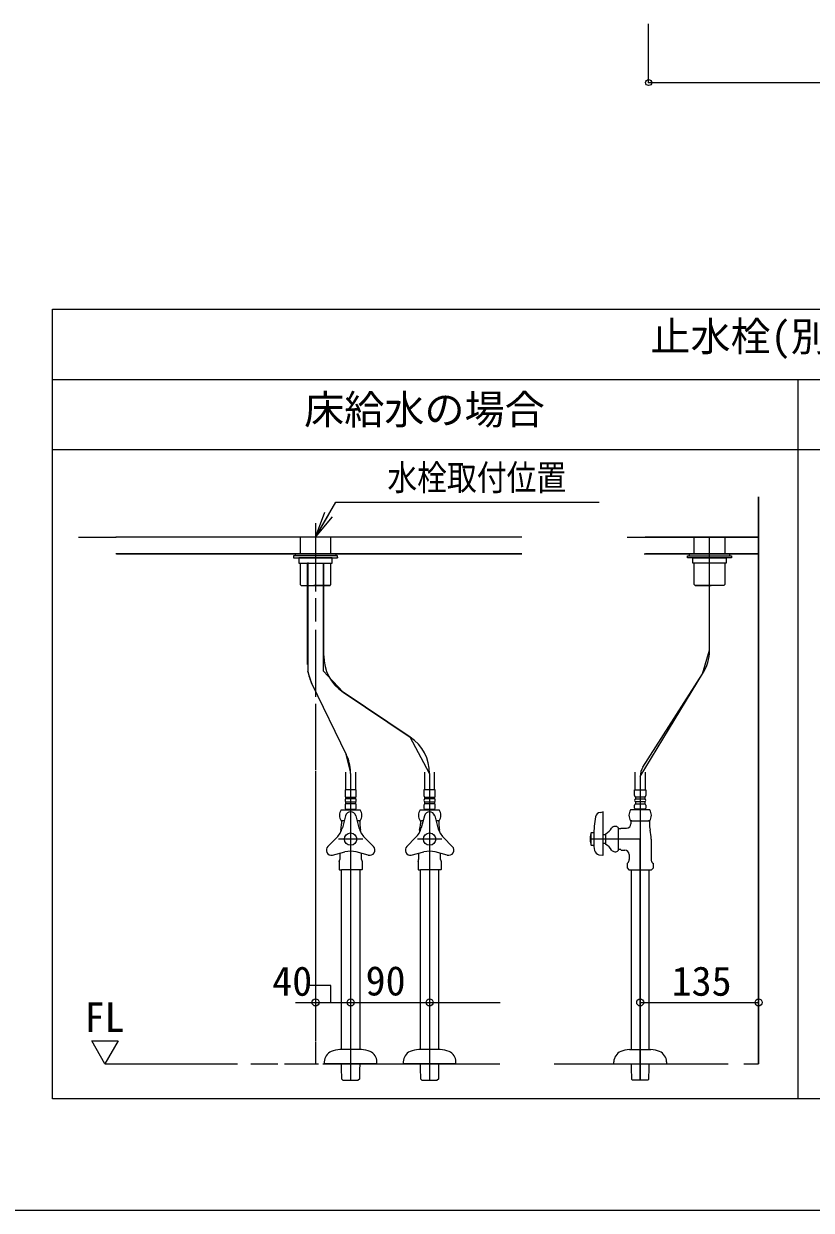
# Model space of a CAD drawing. Units: millimetres at full size, sheet at 1:5; details may follow other scales. Extents: x -1002 to 1002, y -687 to 676.
# Drawn here: x -49 to 344, y -687 to -95 of the extents above; entities that cross this region are included whole.
import ezdxf
from ezdxf.enums import TextEntityAlignment as Align

# ---------------------------------------------------------------- set-up
doc = ezdxf.new("R2010")
doc.units = ezdxf.units.MM
doc.header["$LTSCALE"] = 5
doc.header["$PDMODE"] = 32
doc.header["$PDSIZE"] = 3
doc.layers.add('F-0', color=7, linetype='Continuous', lineweight=15)
doc.styles.add('ＭＳ ゴシック', font='')
doc.styles.get('ＭＳ ゴシック').set_extended_font_data('MS Gothic')

msp = doc.modelspace()

# ---------------------------------------------------------------- linework, layer by layer
at = {"layer": 'F-0', "color": 4, "lineweight": 9}
for q in [(262.458, -95.384), (757.458, -124.714)]:
    msp.add_line((262.458, -124.714), q, dxfattribs=at)
at = {"layer": 'F-0', "lineweight": 18}
for p, q in [((-34.852, -631.474), (-34.852, -237.724)), ((-34.852, -237.724), (708.898, -237.724)), ((-34.852, -272.724), (708.898, -272.724)), ((337.023, -631.474), (337.023, -272.724)), ((337.023, -631.474), (-34.852, -631.474))]:
    msp.add_line(p, q, dxfattribs=at)
at = {"layer": 'F-0'}
for p, q in [((-34.852, -307.724), (337.023, -307.724)), ((337.023, -307.724), (708.898, -307.724)), ((96.398, -351.474), (106.502, -333.974)), ((106.502, -333.974), (237.752, -333.974)), ((317.336, -331.349), (317.336, -613.974)), ((96.398, -351.474), (101.066, -339.013)), ((96.398, -351.474), (102.961, -340.107)), ((96.398, -351.474), (104.855, -341.201)), ((96.398, -344.446), (96.398, -378.468)), ((-21.727, -351.474), (-2.958, -351.474)), ((199.211, -351.474), (-3.166, -351.474)), ((88.742, -351.474), (88.742, -359.786)), ((104.054, -359.786), (104.054, -351.474)), ((251.711, -351.474), (317.336, -351.474)), ((317.336, -351.474), (260.798, -351.474)), ((285.179, -359.786), (285.179, -351.474)), ((292.836, -407.79), (292.836, -351.474)), ((292.836, -407.79), (292.836, -351.474)), ((300.492, -351.474), (300.492, -359.786)), ((199.211, -359.786), (-3.158, -359.786)), ((-2.887, -359.786), (199.211, -359.786)), ((85.461, -360.661), (85.461, -361.755)), ((107.336, -360.661), (85.461, -360.661)), ((86.336, -359.786), (106.461, -359.786)), ((86.336, -360.661), (86.336, -359.786)), ((106.461, -360.661), (86.336, -360.661)), ((106.461, -359.786), (106.461, -360.661)), ((107.336, -361.755), (107.336, -360.661)), ((281.898, -361.755), (281.898, -360.661)), ((281.898, -360.661), (303.773, -360.661)), ((282.773, -359.786), (282.773, -360.661)), ((302.898, -359.786), (282.773, -359.786)), ((282.773, -360.661), (302.898, -360.661)), ((302.898, -360.661), (302.898, -359.786)), ((303.773, -360.661), (303.773, -361.755)), ((85.461, -361.755), (107.336, -361.755)), ((104.711, -361.755), (88.086, -361.755)), ((88.086, -361.755), (88.086, -364.38)), ((88.086, -364.38), (104.711, -364.38)), ((88.742, -364.38), (88.742, -375.055)), ((92.327, -414.914), (92.327, -364.38)), ((92.57, -364.119), (92.57, -418.167)), ((100.226, -364.38), (100.226, -418.03)), ((100.469, -410.556), (100.469, -364.38)), ((104.054, -375.055), (104.054, -364.38)), ((104.711, -364.38), (104.711, -361.755)), ((107.336, -361.317), (107.336, -361.755)), ((281.898, -361.317), (281.898, -361.755)), ((303.773, -361.755), (281.898, -361.755)), ((284.523, -361.755), (301.148, -361.755)), ((284.523, -364.38), (284.523, -361.755)), ((301.148, -364.38), (284.523, -364.38)), ((285.179, -375.055), (285.179, -364.38)), ((300.492, -364.38), (300.492, -375.055)), ((301.148, -361.755), (301.148, -364.38)), ((89.07, -375.383), (88.742, -375.055)), ((89.179, -375.492), (89.07, -375.383)), ((89.179, -375.492), (103.223, -375.492)), ((103.223, -375.492), (103.617, -375.492)), ((103.726, -375.383), (103.617, -375.492)), ((104.054, -375.055), (103.726, -375.383)), ((285.179, -375.055), (285.507, -375.383)), ((285.507, -375.383), (285.617, -375.492)), ((286.011, -375.492), (285.617, -375.492)), ((300.054, -375.492), (286.011, -375.492)), ((300.054, -375.492), (300.164, -375.383)), ((300.164, -375.383), (300.492, -375.055)), ((96.398, -381.762), (96.398, -393.429)), ((96.398, -397.547), (96.398, -431.039)), ((94.531, -424.484), (92.57, -418.167)), ((110.151, -428.717), (100.226, -418.03)), ((258.273, -470.772), (289.387, -419.579)), ((94.531, -424.484), (111.694, -459.76)), ((94.531, -424.484), (111.694, -459.76)), ((110.151, -428.717), (143.592, -451.169)), ((143.592, -451.169), (110.151, -428.717)), ((96.398, -434.471), (96.398, -467.518)), ((153.273, -469.33), (143.592, -451.169)), ((113.881, -468.479), (111.694, -459.76)), ((96.398, -467.989), (96.398, -486.629)), ((111.382, -468.592), (111.382, -477.342)), ((113.898, -469.33), (113.898, -477.342)), ((113.898, -469.33), (113.898, -501.974)), ((116.414, -477.342), (116.414, -468.592)), ((150.757, -468.592), (150.757, -477.342)), ((153.273, -469.33), (153.273, -477.342)), ((153.273, -469.33), (153.273, -501.974)), ((155.789, -477.342), (155.789, -468.592)), ((255.757, -477.342), (255.757, -468.592)), ((258.273, -470.772), (258.273, -477.342)), ((258.273, -470.772), (258.273, -622.176)), ((260.789, -468.592), (260.789, -477.342)), ((96.398, -474.04), (96.398, -590.723)), ((116.698, -477.342), (111.098, -477.342)), ((111.098, -477.342), (111.098, -480.296)), ((113.898, -477.342), (113.898, -622.176)), ((116.698, -480.296), (116.698, -477.342)), ((156.073, -477.342), (150.473, -477.342)), ((150.473, -477.342), (150.473, -480.296)), ((153.273, -477.342), (153.273, -622.176)), ((156.073, -480.296), (156.073, -477.342)), ((255.473, -477.342), (261.073, -477.342)), ((255.473, -480.296), (255.473, -477.342)), ((258.273, -477.342), (258.273, -501.974)), ((261.073, -477.342), (261.073, -480.296)), ((111.098, -485.108), (111.098, -486.53)), ((111.492, -481.061), (116.304, -481.061)), ((111.492, -481.936), (111.492, -481.061)), ((116.304, -481.936), (111.492, -481.936)), ((111.492, -483.467), (116.304, -483.467)), ((111.492, -484.342), (111.492, -483.467)), ((116.304, -484.342), (111.492, -484.342)), ((116.304, -481.061), (116.304, -481.936)), ((116.304, -483.467), (116.304, -484.342)), ((116.698, -486.53), (116.698, -485.108)), ((150.473, -485.108), (150.473, -486.53)), ((150.867, -481.061), (155.679, -481.061)), ((150.867, -481.936), (150.867, -481.061)), ((155.679, -481.936), (150.867, -481.936)), ((150.867, -483.467), (155.679, -483.467)), ((150.867, -484.342), (150.867, -483.467)), ((155.679, -484.342), (150.867, -484.342)), ((155.679, -481.061), (155.679, -481.936)), ((155.679, -483.467), (155.679, -484.342)), ((156.073, -486.53), (156.073, -485.108)), ((255.473, -486.53), (255.473, -485.108)), ((260.679, -481.061), (255.867, -481.061)), ((255.867, -481.061), (255.867, -481.936)), ((255.867, -481.936), (260.679, -481.936)), ((260.679, -483.467), (255.867, -483.467)), ((255.867, -483.467), (255.867, -484.342)), ((255.867, -484.342), (260.679, -484.342)), ((260.679, -481.936), (260.679, -481.061)), ((260.679, -484.342), (260.679, -483.467)), ((261.073, -485.108), (261.073, -486.53)), ((109.142, -487.405), (118.654, -487.405)), ((111.362, -490.357), (109.765, -496.319)), ((111.536, -486.967), (116.261, -486.967)), ((116.434, -490.357), (118.031, -496.319)), ((148.517, -487.405), (158.029, -487.405)), ((150.737, -490.357), (149.14, -496.319)), ((150.911, -486.967), (155.636, -486.967)), ((155.809, -490.357), (157.406, -496.319)), ((238.242, -488.644), (239.649, -488.446)), ((239.898, -509.816), (239.898, -488.663)), ((263.029, -487.405), (253.517, -487.405)), ((260.636, -486.967), (255.911, -486.967)), ((96.398, -492.435), (96.398, -591.325)), ((110.712, -492.786), (109.142, -492.786)), ((109.304, -492.786), (109.304, -493.667)), ((109.304, -492.786), (109.813, -492.786)), ((109.304, -493.667), (109.304, -494.317)), ((110.712, -492.786), (109.813, -492.786)), ((117.983, -492.786), (117.085, -492.786)), ((118.654, -492.786), (117.085, -492.786)), ((118.492, -493.667), (118.492, -494.317)), ((148.517, -492.786), (149.188, -492.786)), ((148.679, -492.786), (148.679, -493.667)), ((148.679, -493.667), (148.679, -494.317)), ((150.087, -492.786), (149.188, -492.786)), ((157.358, -492.786), (156.46, -492.786)), ((158.029, -492.786), (156.46, -492.786)), ((247.336, -496.255), (247.336, -507.692)), ((247.336, -496.724), (247.992, -496.724)), ((247.992, -496.724), (248.608, -496.724)), ((253.517, -492.786), (263.029, -492.786)), ((253.679, -492.786), (253.679, -493.667)), ((254.188, -492.786), (253.679, -492.786)), ((253.679, -493.667), (253.679, -494.317)), ((254.188, -492.786), (262.358, -492.786)), ((262.867, -492.786), (262.358, -492.786)), ((262.867, -492.786), (262.867, -493.667)), ((262.867, -493.667), (262.867, -494.317)), ((102.57, -505.586), (106.934, -501.222)), ((119.99, -501.974), (107.806, -501.974)), ((119.99, -501.974), (108.103, -501.974)), ((113.898, -501.974), (113.898, -622.176)), ((125.226, -505.586), (120.862, -501.222)), ((141.945, -505.586), (146.309, -501.222)), ((159.365, -501.974), (147.181, -501.974)), ((159.365, -501.974), (147.181, -501.974)), ((153.273, -501.974), (153.273, -622.176)), ((164.601, -505.586), (160.237, -501.222)), ((258.273, -501.974), (233.336, -501.974)), ((258.273, -501.974), (233.336, -501.974)), ((233.773, -498.911), (233.655, -499.349)), ((233.773, -505.036), (233.773, -498.911)), ((235.086, -498.911), (233.773, -498.911)), ((235.086, -498.911), (235.086, -505.036)), ((235.086, -500.224), (235.086, -503.724)), ((241.211, -499.896), (239.898, -499.896)), ((241.211, -504.599), (241.211, -499.349)), ((258.273, -622.176), (258.273, -501.974)), ((263.742, -501.974), (263.742, -512.219)), ((104.773, -510.067), (111.067, -508.38)), ((122.691, -509.978), (116.729, -508.38)), ((144.148, -510.067), (150.442, -508.38)), ((162.066, -509.978), (156.104, -508.38)), ((239.898, -504.052), (241.211, -504.052)), ((247.992, -507.224), (247.336, -507.224)), ((248.608, -507.224), (247.992, -507.224)), ((108.429, -509.087), (108.429, -512.219)), ((119.367, -512.219), (119.367, -509.087)), ((147.804, -509.087), (147.804, -512.219)), ((158.742, -512.219), (158.742, -509.087)), ((237.728, -509.762), (239.649, -510.032)), ((251.706, -514.224), (252.164, -513.766)), ((251.706, -514.224), (251.706, -516.297)), ((252.804, -509.63), (252.804, -512.219)), ((264.382, -513.766), (264.84, -514.224)), ((264.84, -516.297), (264.84, -514.224)), ((264.84, -516.297), (264.84, -514.224)), ((108.32, -517.286), (108.211, -517.177)), ((108.32, -517.286), (109.314, -517.286)), ((119.476, -517.286), (109.314, -517.286)), ((109.392, -606.974), (109.392, -517.286)), ((118.404, -517.286), (118.404, -606.974)), ((147.695, -517.286), (147.586, -517.177)), ((147.695, -517.286), (148.689, -517.286)), ((158.851, -517.286), (148.689, -517.286)), ((148.767, -606.974), (148.767, -517.286)), ((157.779, -517.286), (157.779, -606.974)), ((251.706, -516.297), (252.695, -517.286)), ((252.695, -517.286), (263.851, -517.286)), ((253.767, -517.286), (253.767, -606.974)), ((262.779, -606.974), (262.779, -517.286)), ((263.851, -517.286), (264.84, -516.297)), ((86.407, -583.437), (188.532, -583.437)), ((258.273, -583.437), (317.332, -583.437)), ((96.398, -591.325), (96.398, -602.977)), ((96.398, -594.154), (96.398, -600.725)), ((-15.164, -602.607), (-2.039, -602.607)), ((-8.602, -613.974), (-15.164, -602.607)), ((-2.039, -602.607), (-8.602, -613.974)), ((96.398, -603.161), (96.398, -613.974)), ((96.398, -603.667), (96.398, -613.974)), ((119.237, -606.974), (108.559, -606.974)), ((158.612, -606.974), (147.934, -606.974)), ((252.934, -606.974), (263.612, -606.974)), ((-8.602, -613.974), (57.43, -613.974)), ((64.071, -613.974), (77.591, -613.974)), ((80.912, -613.974), (97.812, -613.974)), ((99.997, -613.974), (188.353, -613.974)), ((100.773, -613.099), (100.773, -613.974)), ((127.023, -613.974), (100.773, -613.974)), ((109.392, -615.129), (109.392, -613.975)), ((109.416, -616.051), (109.392, -615.129)), ((118.404, -615.129), (118.38, -616.051)), ((118.404, -613.975), (118.404, -615.129)), ((127.023, -613.974), (127.023, -613.099)), ((140.148, -613.099), (140.148, -613.974)), ((166.398, -613.974), (140.148, -613.974)), ((148.767, -615.129), (148.767, -613.975)), ((148.791, -616.051), (148.767, -615.129)), ((157.779, -615.129), (157.755, -616.051)), ((157.779, -613.975), (157.779, -615.129)), ((166.398, -613.974), (166.398, -613.099)), ((215.432, -613.974), (302.112, -613.974)), ((245.148, -613.974), (245.148, -613.099)), ((245.148, -613.974), (271.398, -613.974)), ((253.767, -613.974), (253.767, -615.129)), ((253.767, -615.129), (253.791, -616.051)), ((262.755, -616.051), (262.779, -615.129)), ((262.779, -615.129), (262.779, -613.974)), ((271.398, -613.099), (271.398, -613.974)), ((309.896, -613.974), (309.951, -613.974)), ((253.791, -616.051), (253.911, -621.668)), ((262.635, -621.668), (262.755, -616.051)), ((110.072, -622.176), (110.073, -622.176)), ((110.073, -622.176), (110.179, -622.176)), ((110.179, -622.176), (117.617, -622.176)), ((117.617, -622.176), (117.723, -622.176)), ((117.723, -622.176), (117.724, -622.176)), ((149.447, -622.176), (149.448, -622.176)), ((149.448, -622.176), (149.554, -622.176)), ((149.554, -622.176), (156.992, -622.176)), ((156.992, -622.176), (157.098, -622.176)), ((157.098, -622.176), (157.099, -622.176)), ((253.911, -621.668), (254.447, -622.176)), ((261.992, -622.176), (254.554, -622.176)), ((262.099, -622.176), (262.635, -621.668)), ((-1002.086, -687.064), (1002.034, -687.064))]:
    msp.add_line(p, q, dxfattribs=at)
at = {"layer": 'F-0', "lineweight": 18}
msp.add_lwpolyline([(708.898, -237.724), (708.898, -631.474), (337.023, -631.474)], dxfattribs=at)
at = {"layer": 'F-0'}
for points in [[(309.951, -613.974), (317.336, -613.974), (317.336, -331.349)], [(260.333, -359.786), (317.336, -359.786), (260.845, -359.786)], [(103.617, -375.492), (103.573, -375.492), (95.523, -375.492)], [(285.617, -375.492), (285.661, -375.492), (293.711, -375.492)], [(259.652, -466.056), (289.387, -419.579), (292.836, -407.79)], [(111.492, -486.967), (111.273, -487.186), (111.273, -487.405)], [(116.523, -487.405), (116.523, -487.186), (116.304, -486.967)], [(150.867, -486.967), (150.648, -487.186), (150.648, -487.405)], [(155.898, -487.405), (155.898, -487.186), (155.679, -486.967)], [(255.648, -487.405), (255.648, -487.186), (255.867, -486.967)], [(260.679, -486.967), (260.898, -487.186), (260.898, -487.405)], [(117.983, -492.786), (118.492, -492.786), (118.492, -493.667)], [(157.358, -492.786), (157.867, -492.786), (157.867, -493.667), (157.867, -494.317)], [(248.608, -496.724), (248.827, -496.505), (251.492, -496.505)], [(233.655, -504.599), (233.773, -505.036), (235.086, -505.036)], [(248.608, -507.224), (248.827, -507.442), (250.617, -507.442)], [(108.211, -513.172), (108.211, -516.297), (108.211, -517.177)], [(119.586, -513.172), (119.586, -517.177), (119.476, -517.286)], [(147.586, -513.172), (147.586, -516.297), (147.586, -517.177)], [(158.961, -513.172), (158.961, -517.177), (158.851, -517.286)], [(103.953, -583.318), (103.953, -575.045), (93.191, -575.045)], [(110.072, -622.176), (109.536, -621.668), (109.416, -616.051)], [(118.38, -616.051), (118.26, -621.668), (117.724, -622.176)], [(149.447, -622.176), (148.911, -621.668), (148.791, -616.051)], [(157.755, -616.051), (157.635, -621.668), (157.099, -622.176)], [(254.554, -622.176), (254.448, -622.176), (254.447, -622.176)], [(262.099, -622.176), (262.098, -622.176), (261.992, -622.176)]]:
    msp.add_lwpolyline(points, dxfattribs=at)
for centre, radius in [((113.898, -501.974), 3.062), ((153.273, -501.974), 3.062), ((96.398, -583.437), 1.75), ((96.398, -583.437), 1.75), ((113.898, -583.437), 1.75), ((113.898, -583.437), 1.75), ((153.273, -583.437), 1.75), ((153.273, -583.437), 1.75), ((258.273, -583.437), 1.75), ((258.273, -583.437), 1.75), ((317.332, -583.437), 1.75), ((317.332, -583.437), 1.75), ((317.332, -583.437), 1.75)]:
    msp.add_circle(centre, radius, dxfattribs=at)
for centre, radius, start, end in [((270.961, -407.79), 21.875, 327.39011, 0), ((122.344, -410.556), 21.875, 180, 236.12262), ((114.202, -414.914), 21.875, 188.55163, 205.94376), ((131.398, -469.33), 21.875, 0, 56.12262), ((92.023, -469.33), 21.875, 2.23046, 25.94376), ((267.023, -470.772), 8.75, 147.39011, 180), ((92.023, -469.33), 21.875, 0, 2.23046), ((112.039, -480.296), 0.941, 180, 234.43222), ((112.039, -482.702), 0.941, 125.56778, 234.43222), ((112.039, -485.108), 0.941, 125.56778, 180), ((115.757, -480.296), 0.941, 305.56778, 0), ((115.757, -482.702), 0.941, 305.56778, 54.43222), ((115.757, -485.108), 0.941, 0, 54.43222), ((151.414, -480.296), 0.941, 180, 234.43222), ((151.414, -482.702), 0.941, 125.56778, 234.43222), ((151.414, -485.108), 0.941, 125.56778, 180), ((155.132, -480.296), 0.941, 305.56778, 0), ((155.132, -482.702), 0.941, 305.56778, 54.43222), ((155.132, -485.108), 0.941, 0, 54.43222), ((256.414, -480.296), 0.941, 180, 234.43222), ((256.414, -482.702), 0.941, 125.56778, 234.43222), ((256.414, -485.108), 0.941, 125.56778, 180), ((260.132, -480.296), 0.941, 305.56778, 0), ((260.132, -482.702), 0.941, 305.56778, 54.43222), ((260.132, -485.108), 0.941, 0, 54.43222), ((113.132, -490.096), 4.812, 146.00705, 213.99295), ((111.536, -486.53), 0.438, 180, 270), ((113.898, -491.036), 2.625, 15, 165), ((116.261, -486.53), 0.438, 270, 0), ((114.664, -490.096), 4.812, 326.00705, 33.99295), ((152.507, -490.096), 4.812, 146.00705, 213.99295), ((150.911, -486.53), 0.438, 180, 270), ((153.273, -491.036), 2.625, 15, 165), ((155.636, -486.53), 0.438, 270, 0), ((154.039, -490.096), 4.812, 326.00705, 33.99295), ((300.711, -501.974), 65.648, 170.1971, 178.47247), ((238.607, -491.243), 2.625, 98, 170.1971), ((239.679, -488.663), 0.219, 0, 98), ((257.507, -490.096), 4.812, 146.00705, 213.99295), ((255.911, -486.53), 0.438, 180, 270), ((260.636, -486.53), 0.438, 270, 0), ((259.039, -490.096), 4.812, 326.00705, 33.99295), ((99.2, -493.488), 10.938, 315, 345), ((95.058, -494.317), 14.246, 346.9604, 0), ((128.596, -493.488), 10.938, 195, 225), ((132.738, -494.317), 14.246, 180, 193.0396), ((138.575, -493.488), 10.938, 315, 345), ((134.433, -494.317), 14.246, 346.9604, 0), ((167.971, -493.488), 10.938, 195, 225), ((172.113, -494.317), 14.246, 180, 193.0396), ((235.345, -490.64), 10.5, 303.95919, 326.04081), ((245.804, -497.817), 2.188, 45.573, 143.1301), ((251.492, -494.317), 2.188, 270, 0), ((277.113, -494.317), 14.246, 180, 193.0396), ((128.117, -501.974), 19.688, 166.9604, 171.25756), ((99.679, -501.974), 19.688, 8.74244, 13.0396), ((167.492, -501.974), 19.688, 166.9604, 171.25756), ((139.054, -501.974), 19.688, 8.74244, 13.0396), ((244.273, -501.974), 10.938, 166.70293, 180), ((244.273, -501.974), 10.938, 180, 193.29707), ((244.273, -501.974), 10.938, 166.11346, 166.70293), ((244.054, -501.974), 19.688, 0, 13.0396), ((104.426, -507.442), 2.625, 135, 277.52424), ((113.898, -518.945), 10.938, 75, 105), ((123.37, -507.442), 2.625, 255, 45), ((143.801, -507.442), 2.625, 135, 277.52424), ((153.273, -518.945), 10.938, 75, 105), ((162.745, -507.442), 2.625, 255, 45), ((244.273, -501.974), 10.938, 193.29707, 193.88654), ((267.859, -502.133), 32.812, 182.77864, 189.59149), ((238.094, -507.163), 2.625, 189.59149, 261.99591), ((235.345, -513.308), 10.5, 33.95919, 56.04081), ((245.804, -506.13), 2.188, 216.8699, 314.427), ((250.617, -509.63), 2.188, 0, 90), ((106.242, -512.219), 2.188, 334.15807, 0), ((121.554, -512.219), 2.188, 180, 205.84193), ((145.617, -512.219), 2.188, 334.15807, 0), ((160.929, -512.219), 2.188, 180, 205.84193), ((239.679, -509.816), 0.219, 261.99591, 0), ((250.617, -512.219), 2.188, 315, 0), ((265.929, -512.219), 2.188, 180, 225), ((106.461, -613.099), 5.688, 113.55646, 180), ((108.559, -617.911), 10.938, 90, 113.55646), ((119.237, -617.911), 10.938, 66.44354, 90), ((121.336, -613.099), 5.688, 0, 66.44354), ((145.836, -613.099), 5.688, 113.55646, 180), ((147.934, -617.911), 10.938, 90, 113.55646), ((158.612, -617.911), 10.938, 66.44354, 90), ((160.711, -613.099), 5.688, 0, 66.44354), ((250.836, -613.099), 5.688, 113.55646, 180), ((252.934, -617.911), 10.938, 90, 113.55646), ((263.612, -617.911), 10.938, 66.44354, 90), ((265.711, -613.099), 5.688, 0, 66.44354)]:
    msp.add_arc(centre, radius, start, end, dxfattribs=at)
at = {"layer": 'F-0', "color": 6}
msp.add_point((262.458, -124.714), dxfattribs=at)

# ---------------------------------------------------------------- texts
at = {"layer": 'F-0', "style": 'ＭＳ ゴシック'}
for s, p in [('止水栓(別途手配)参考位置', (263.342, -263.04)), ('床給水の場合', (90.702, -299.497)), ('40', (74.781, -584.487)), ('90', (121.366, -584.343)), ('135', (273.942, -584.487)), ('FL', (-18.804, -602.493))]:
    msp.add_text(s, height=14.66, dxfattribs=at).set_placement(p, align=Align.BOTTOM_LEFT)
at = {"layer": 'F-0', "style": 'ＭＳ ゴシック', "width": 0.85}
msp.add_text('水栓取付位置', height=12.83, dxfattribs=at).set_placement((132.168, -331.941), align=Align.BOTTOM_LEFT)

doc.saveas('drawing.dxf')
